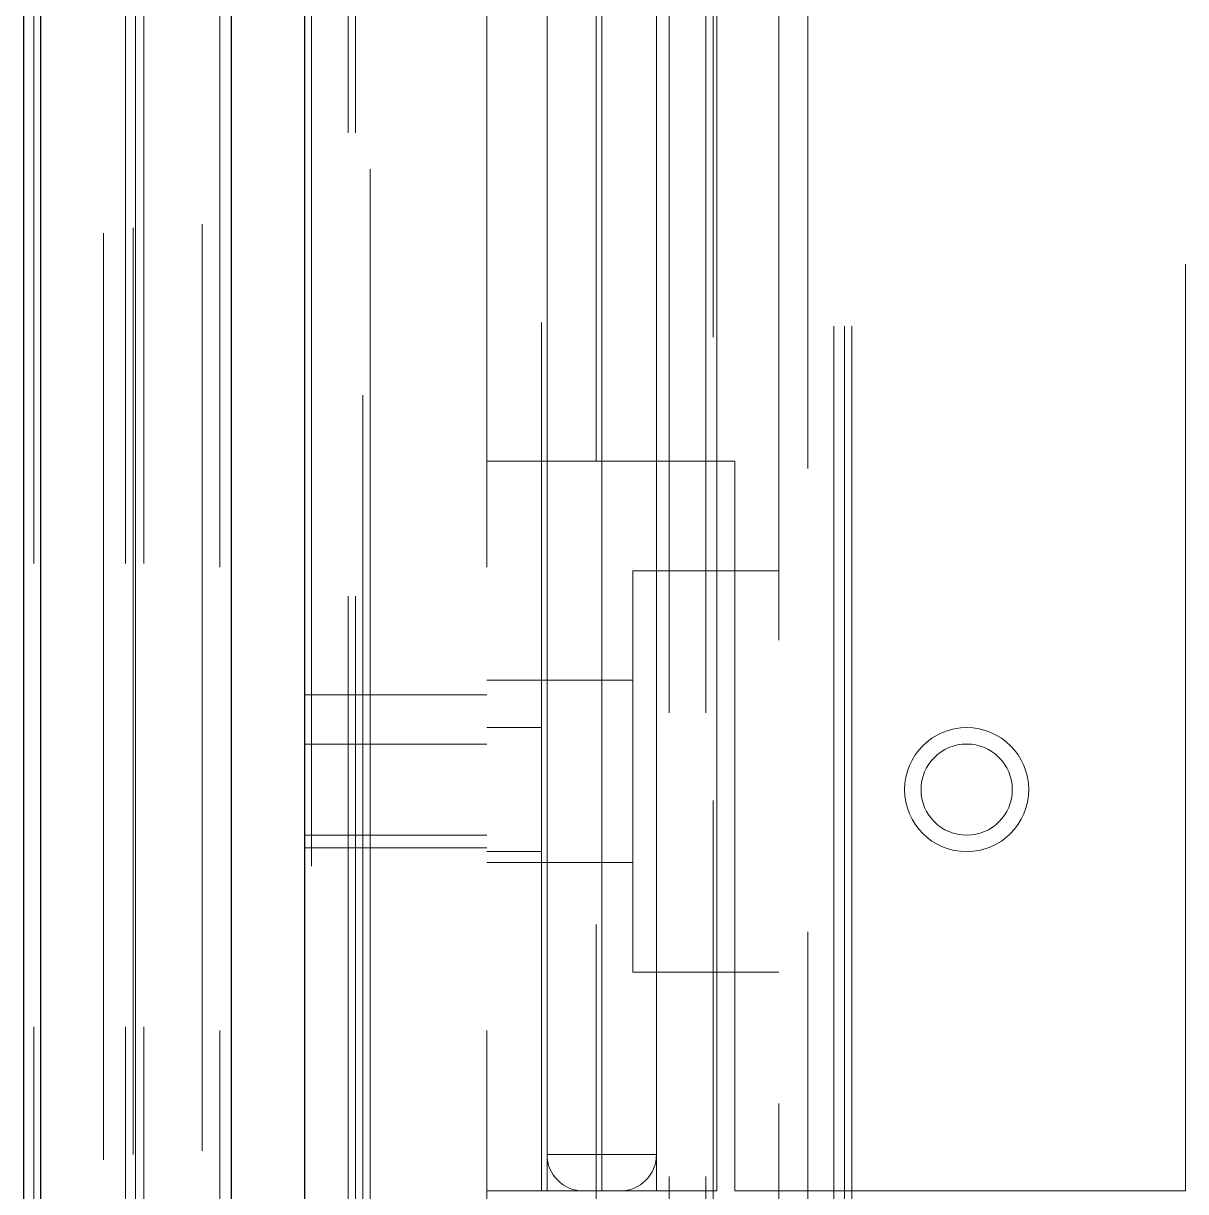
# Model space of a CAD drawing. Header units: millimetres. Extents: x 108 to 5832, y 144 to 4056.
# Drawn here: x 3849.12 to 3880.97, y 1478.8 to 1510.81 of the extents above; entities that cross this region are included whole.
import ezdxf

# ---------------------------------------------------------------- set-up
doc = ezdxf.new("R2010")
doc.units = ezdxf.units.MM
doc.header["$LTSCALE"] = 20
doc.linetypes.add('HIDDEN', pattern=[1.905, 1.27, -0.635])

msp = doc.modelspace()

# ---------------------------------------------------------------- linework, layer by layer
at = {"color": 7, "linetype": 'Continuous', "lineweight": 25}
for p, q in [((3856.82, 1767.814), (3856.82, 1131.814)), ((3849.12, 1525.43), (3849.12, 1381.614)), ((3854.82, 1377.222), (3854.82, 1522.406))]:
    msp.add_line(p, q, dxfattribs=at)
at = {"color": 1, "linetype": 'HIDDEN', "lineweight": 18}
for p, q in [((3858.62, 1767.507), (3858.62, 1132.121)), ((3858.42, 1132.321), (3858.42, 1767.307)), ((3858.02, 1761.814), (3858.02, 1137.814)), ((3858.22, 1761.814), (3858.22, 1137.814)), ((3858.62, 1138.521), (3858.62, 1761.107)), ((3857.02, 1144.814), (3857.02, 1754.814)), ((3864.82, 1752.814), (3864.82, 1146.814)), ((3849.41, 1381.714), (3849.41, 1619.514)), ((3849.594, 1381.614), (3849.594, 1619.614)), ((3851.92, 1381.714), (3851.92, 1619.517)), ((3852.131, 1619.514), (3852.131, 1381.714)), ((3852.191, 1381.714), (3852.191, 1619.514)), ((3852.191, 1619.514), (3852.191, 1381.714)), ((3852.42, 1381.714), (3852.42, 1619.514)), ((3854.02, 1619.614), (3854.02, 1381.614)), ((3854.503, 1381.614), (3854.503, 1619.614)), ((3851.32, 1619.364), (3851.32, 1381.864)), ((3870.62, 1384.313), (3870.62, 1616.915)), ((3871.333, 1616.814), (3871.333, 1384.414)), ((3871.62, 1616.814), (3871.62, 1384.414)), ((3871.82, 1616.814), (3871.82, 1384.414)), ((3866.82, 1453.814), (3866.82, 1603.814)), ((3867.82, 1453.814), (3867.82, 1603.814)), ((3868.02, 1603.814), (3868.02, 1453.814)), ((3861.82, 1457.814), (3861.82, 1599.814)), ((3849.13, 1406.314), (3849.13, 1594.914)), ((3863.32, 1578.814), (3863.32, 1478.814)), ((3880.97, 1478.814), (3880.97, 1578.814)), ((3863.47, 1577.814), (3863.47, 1479.814)), ((3866.47, 1479.814), (3866.47, 1577.814)), ((3869.82, 1455.814), (3869.82, 1525.814)), ((3863.47, 1518.814), (3863.47, 1498.814)), ((3864.97, 1518.814), (3864.97, 1498.814)), ((3866.47, 1498.814), (3866.47, 1518.814)), ((3868.12, 1498.814), (3868.12, 1518.814)), ((3861.82, 1498.814), (3863.32, 1498.814)), ((3864.97, 1498.814), (3863.32, 1498.814)), ((3863.47, 1498.814), (3863.47, 1478.814)), ((3864.97, 1498.814), (3864.97, 1478.814)), ((3868.12, 1498.814), (3864.97, 1498.814)), ((3866.47, 1478.814), (3866.47, 1498.814)), ((3868.12, 1498.814), (3868.62, 1498.814)), ((3868.12, 1478.814), (3868.12, 1498.814)), ((3868.62, 1498.814), (3868.62, 1478.814)), ((3865.82, 1495.814), (3865.82, 1484.814)), ((3869.82, 1495.814), (3865.82, 1495.814)), ((3865.82, 1492.814), (3861.82, 1492.814)), ((3861.82, 1492.414), (3856.82, 1492.414)), ((3863.32, 1491.514), (3861.82, 1491.514)), ((3861.82, 1491.064), (3856.82, 1491.064)), ((3856.82, 1488.564), (3861.82, 1488.564)), ((3856.82, 1488.214), (3861.82, 1488.214)), ((3861.82, 1488.114), (3863.32, 1488.114)), ((3861.82, 1487.814), (3865.82, 1487.814)), ((3865.82, 1484.814), (3869.82, 1484.814)), ((3866.47, 1479.814), (3863.47, 1479.814)), ((3861.82, 1478.814), (3863.32, 1478.814)), ((3863.32, 1478.814), (3864.97, 1478.814)), ((3864.97, 1478.814), (3868.12, 1478.814)), ((3868.62, 1478.814), (3880.97, 1478.814))]:
    msp.add_line(p, q, dxfattribs=at)
at = {"color": 8, "linetype": 'Continuous', "lineweight": 25}
msp.add_line((3849.594, 1525.5), (3849.594, 1381.614), dxfattribs=at)
at = {"color": 1, "linetype": 'HIDDEN', "lineweight": 18}
for radius in [1.7, 1.25]:
    msp.add_circle((3874.97, 1489.814), radius, dxfattribs=at)
for centre, start, end in [((3864.47, 1479.814), 180, 270), ((3865.47, 1479.814), 270, 0)]:
    msp.add_arc(centre, 1, start, end, dxfattribs=at)

doc.saveas('drawing.dxf')
